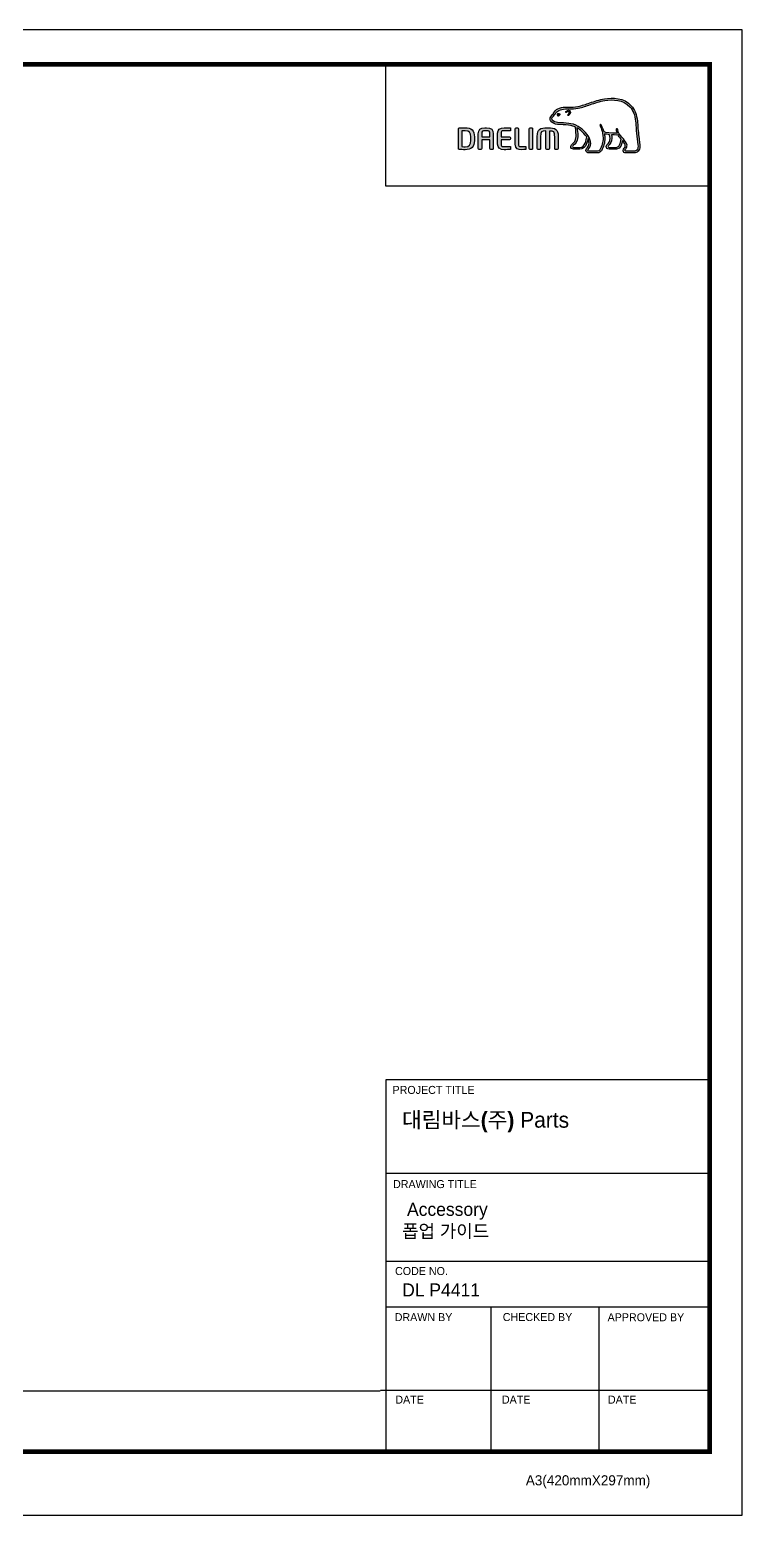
# Model space of a CAD drawing. Extents: x 0 to 684, y 0 to 501.
# Drawn here: x 443 to 684, y 0 to 501 of the extents above; entities that cross this region are included whole.
import ezdxf

# ---------------------------------------------------------------- set-up
doc = ezdxf.new("R2010")
doc.units = 0
doc.header["$LTSCALE"] = 10
doc.header["$MEASUREMENT"] = 0
doc.layers.get('0').update_dxf_attribs({"linetype": 'CONTINUOUS'})
doc.layers.add('레이어 1', color=7, linetype='CONTINUOUS')
doc.styles.add('Daelim Dimension', font='')
doc.styles.get('Daelim Dimension').set_extended_font_data('나눔고딕')

msp = doc.modelspace()

# ---------------------------------------------------------------- hatches: boundary and pattern name
at = {"layer": '레이어 1'}
h = msp.add_hatch(color=5, dxfattribs=at)
h.dxf.hatch_style = 1
edge = h.paths.add_edge_path(flags=16)
edge.add_spline(control_points=[(647.99, 460.29), (647.69, 459.96), (647.32, 459.95), (647.3, 459.95), (647.3, 459.95), (644.31, 459.95), (644.31, 459.95), (644.2, 459.95), (644.11, 459.98), (644.06, 460.03), (644.01, 460.08), (643.99, 460.15), (643.99, 460.23), (643.99, 460.4), (644.11, 460.55), (644.25, 460.72), (644.37, 460.88), (644.48, 461.02), (644.55, 461.21), (644.71, 461.65), (644.69, 462.12), (644.5, 462.53), (644.14, 463.28), (643.62, 463.87), (643.11, 464.44), (643.11, 464.44), (642.94, 464.63), (642.94, 464.63), (642.28, 465.37), (641.59, 466.13), (641.54, 467.17), (641.53, 467.37), (641.43, 467.5), (641.3, 467.49), (641.3, 467.49), (641.11, 467.4), (641.1, 467.4), (641.05, 467.34), (641.02, 467.25), (641.02, 467.16), (641.02, 467.16), (641.02, 467.12), (641.02, 467.12), (641.05, 466.75), (641.14, 466.38), (641.3, 466), (641.3, 466), (641.31, 465.96), (641.31, 465.96), (641.31, 465.96), (641.27, 465.96), (641.27, 465.96), (639.35, 465.88), (637.46, 466.25), (636.91, 466.38), (636.56, 467.76), (636.01, 468.67), (635.98, 468.71), (635.94, 468.78), (635.87, 468.83), (635.81, 468.85), (635.81, 468.85), (635.64, 468.83), (635.62, 468.83), (635.61, 468.81), (635.58, 468.77), (635.52, 468.68), (635.52, 468.68), (635.51, 468.62), (635.51, 468.62), (635.51, 468.62), (635.56, 468.43), (635.56, 468.43), (635.6, 468.36), (636.59, 466.63), (636.59, 464.34), (636.59, 462.93), (636.22, 461.59), (635.49, 460.37), (635.31, 460.08), (635.08, 459.95), (634.74, 459.95), (634.74, 459.95), (631.79, 459.95), (631.79, 459.95), (631.69, 459.95), (631.48, 460.02), (631.48, 460.23), (631.48, 460.35), (631.59, 460.55), (631.77, 460.75), (633.01, 462.12), (632.3, 464.26), (631.11, 465.67), (629.97, 467.03), (628.11, 468.75), (625.72, 469.17), (624.88, 469.32), (623.48, 469.4), (622.36, 469.47), (622.36, 469.47), (621.22, 469.53), (621.22, 469.53), (620.64, 469.58), (619.68, 469.94), (619.38, 470.49), (619.26, 470.72), (619.27, 470.96), (619.43, 471.23), (619.53, 471.39), (619.66, 471.53), (619.83, 471.7), (620.02, 471.88), (620.21, 472.08), (620.36, 472.34), (620.36, 472.34), (620.4, 472.42), (620.4, 472.42), (620.97, 473.51), (622.15, 474.09), (623.9, 474.13), (623.9, 474.13), (624.88, 474.14), (624.88, 474.14), (625.97, 474.15), (627.19, 474.16), (628.2, 474.37), (629.62, 474.68), (631.04, 475.16), (632.3, 475.59), (632.3, 475.59), (632.34, 475.61), (632.34, 475.61), (633.89, 476.14), (635.5, 476.69), (637.14, 476.95), (639.77, 477.39), (643.38, 477.37), (645.64, 474.82), (646.69, 473.65), (647.34, 472.02), (647.56, 470), (647.56, 470), (647.55, 470.01), (647.55, 470.02), (647.56, 469.98), (647.58, 469.75), (647.67, 468.46), (647.7, 467.84), (647.73, 467.2), (647.89, 466.02), (647.89, 466.02), (648.35, 462.05), (648.35, 462.05), (648.35, 462.05), (648.38, 461.57), (648.38, 461.57), (648.38, 461), (648.25, 460.57), (647.99, 460.29)], knot_values=[0, 0, 0, 0, 1, 1, 1, 2, 2, 2, 3, 3, 3, 4, 4, 4, 5, 5, 5, 6, 6, 6, 7, 7, 7, 8, 8, 8, 9, 9, 9, 10, 10, 10, 11, 11, 11, 12, 12, 12, 13, 13, 13, 14, 14, 14, 15, 15, 15, 16, 16, 16, 17, 17, 17, 18, 18, 18, 19, 19, 19, 20, 20, 20, 21, 21, 21, 22, 22, 22, 23, 23, 23, 24, 24, 24, 25, 25, 25, 26, 26, 26, 27, 27, 27, 28, 28, 28, 29, 29, 29, 30, 30, 30, 31, 31, 31, 32, 32, 32, 33, 33, 33, 34, 34, 34, 35, 35, 35, 36, 36, 36, 37, 37, 37, 38, 38, 38, 39, 39, 39, 40, 40, 40, 41, 41, 41, 42, 42, 42, 43, 43, 43, 44, 44, 44, 45, 45, 45, 46, 46, 46, 47, 47, 47, 48, 48, 48, 49, 49, 49, 50, 50, 50, 51, 51, 51, 52, 52, 52, 53, 53, 53, 53], degree=3, periodic=0)
edge = h.paths.add_edge_path(flags=16)
edge.add_spline(control_points=[(641.06, 461.14), (641.06, 461.14), (638.62, 461.14), (638.62, 461.14), (638.44, 461.14), (638.3, 461.29), (638.3, 461.47), (638.3, 461.6), (638.41, 461.76), (638.51, 461.87), (639.01, 462.35), (639.52, 463.01), (639.52, 464.25), (639.52, 464.25), (639.49, 464.82), (639.49, 464.82), (639.49, 464.82), (639.4, 465.37), (639.4, 465.37), (639.4, 465.37), (639.39, 465.4), (639.39, 465.4), (639.39, 465.4), (639.43, 465.4), (639.43, 465.4), (639.88, 465.37), (640.77, 465.32), (641.62, 465.36), (641.83, 465.02), (642.18, 464.58), (642.69, 463.99), (642.66, 463.7), (642.42, 461.14), (641.06, 461.14)], knot_values=[0, 0, 0, 0, 1, 1, 1, 2, 2, 2, 3, 3, 3, 4, 4, 4, 5, 5, 5, 6, 6, 6, 7, 7, 7, 8, 8, 8, 9, 9, 9, 10, 10, 10, 11, 11, 11, 11], degree=3, periodic=0)
edge = h.paths.add_edge_path(flags=16)
edge.add_spline(control_points=[(628.8, 461.14), (628.8, 461.14), (626.65, 461.14), (626.65, 461.14), (626.49, 461.14), (626.32, 461.27), (626.32, 461.47), (626.32, 461.59), (626.42, 461.74), (626.6, 461.88), (627.14, 462.32), (627.97, 462.97), (628.05, 464.78), (628.05, 464.78), (628.07, 465.27), (628.07, 465.27), (628.07, 466.04), (627.89, 466.97), (627.72, 467.8), (627.72, 467.8), (627.7, 467.88), (627.7, 467.88), (627.7, 467.88), (627.77, 467.83), (627.77, 467.83), (628.09, 467.63), (629.84, 466.44), (631.08, 464.69), (630.98, 463.86), (630.51, 461.14), (628.8, 461.14)], knot_values=[0, 0, 0, 0, 1, 1, 1, 2, 2, 2, 3, 3, 3, 4, 4, 4, 5, 5, 5, 6, 6, 6, 7, 7, 7, 8, 8, 8, 9, 9, 9, 10, 10, 10, 10], degree=3, periodic=0)
edge = h.paths.add_edge_path()
edge.add_spline(control_points=[(648.96, 462.11), (648.95, 462.12), (648.5, 466.1), (648.5, 466.1), (648.33, 467.29), (648.31, 467.93), (648.28, 468.49), (648.28, 468.49), (648.17, 470.06), (648.17, 470.06), (647.93, 472.22), (647.24, 473.95), (646.1, 475.23), (643.65, 477.98), (639.82, 478.01), (637.04, 477.55), (635.33, 477.27), (633.7, 476.71), (632.13, 476.17), (632.13, 476.17), (632.08, 476.16), (632.08, 476.16), (630.85, 475.74), (629.45, 475.26), (628.07, 474.97), (627.13, 474.76), (625.95, 474.75), (624.91, 474.75), (624.91, 474.75), (623.88, 474.74), (623.88, 474.74), (621.89, 474.69), (620.54, 474), (619.86, 472.7), (619.86, 472.7), (619.83, 472.64), (619.83, 472.64), (619.72, 472.44), (619.55, 472.27), (619.4, 472.12), (619.23, 471.96), (619.05, 471.77), (618.91, 471.53), (618.76, 471.29), (618.69, 471.04), (618.69, 470.8), (618.69, 470.6), (618.74, 470.4), (618.84, 470.21), (619.27, 469.41), (620.47, 468.98), (621.19, 468.93), (621.19, 468.93), (622.24, 468.87), (622.27, 468.86), (623.32, 468.81), (624.77, 468.72), (625.62, 468.57), (626.11, 468.49), (626.67, 468.31), (627.19, 468.06), (627.22, 467.93), (627.49, 466.74), (627.49, 465.27), (627.49, 465.27), (627.48, 464.8), (627.48, 464.8), (627.4, 463.26), (626.73, 462.72), (626.23, 462.32), (626.18, 462.28), (625.74, 461.92), (625.71, 461.48), (625.69, 461.23), (625.76, 461), (625.91, 460.84), (626.08, 460.66), (626.33, 460.57), (626.65, 460.57), (626.65, 460.57), (628.8, 460.57), (628.8, 460.57), (630.4, 460.57), (631.2, 462.3), (631.44, 463.92), (631.44, 463.92), (631.44, 464.15), (631.44, 464.15), (631.44, 464.15), (631.51, 464.04), (631.51, 464.04), (631.72, 463.58), (631.84, 463.03), (631.84, 462.62), (631.84, 462.04), (631.66, 461.53), (631.32, 461.15), (631.24, 461.07), (630.81, 460.62), (630.81, 460.18), (630.81, 460.18), (630.81, 460.11), (630.81, 460.11), (630.87, 459.58), (631.3, 459.35), (631.69, 459.35), (631.69, 459.35), (634.74, 459.35), (634.74, 459.35), (635.29, 459.35), (635.73, 459.59), (636.01, 460.06), (636.79, 461.35), (637.18, 462.75), (637.18, 464.22), (637.18, 464.68), (637.14, 465.17), (637.05, 465.68), (637.05, 465.68), (637.04, 465.72), (637.04, 465.72), (637.04, 465.72), (637.09, 465.71), (637.09, 465.71), (637.45, 465.64), (638.04, 465.53), (638.77, 465.46), (638.77, 465.46), (638.79, 465.45), (638.79, 465.45), (638.79, 465.45), (638.89, 464.89), (638.89, 464.89), (638.89, 464.89), (638.91, 464.76), (638.91, 464.76), (638.91, 464.76), (638.94, 464.27), (638.94, 464.27), (638.94, 463.08), (638.4, 462.56), (638.11, 462.29), (638.11, 462.28), (637.7, 461.87), (637.66, 461.51), (637.66, 461.51), (637.65, 461.39), (637.65, 461.39), (637.65, 461.28), (637.68, 461.05), (637.88, 460.85), (638.05, 460.66), (638.33, 460.57), (638.69, 460.57), (638.69, 460.57), (641.06, 460.57), (641.06, 460.57), (642.51, 460.57), (642.94, 462.41), (643.12, 463.43), (643.12, 463.43), (643.13, 463.54), (643.13, 463.54), (643.13, 463.54), (643.18, 463.46), (643.18, 463.46), (643.51, 463.04), (643.81, 462.57), (643.95, 462.27), (644.02, 462.12), (644.06, 461.95), (644.06, 461.78), (644.06, 461.78), (644.01, 461.43), (644.01, 461.43), (643.95, 461.25), (643.82, 461.08), (643.7, 460.91), (643.52, 460.67), (643.33, 460.43), (643.33, 460.13), (643.33, 460.13), (643.35, 459.96), (643.35, 459.96), (643.43, 459.57), (643.75, 459.35), (644.25, 459.35), (644.25, 459.35), (647.3, 459.35), (647.3, 459.35), (647.37, 459.35), (647.97, 459.36), (648.43, 459.87), (648.81, 460.27), (648.99, 460.83), (648.99, 461.56), (648.99, 461.56), (648.96, 462.11), (648.96, 462.11)], knot_values=[0, 0, 0, 0, 1, 1, 1, 2, 2, 2, 3, 3, 3, 4, 4, 4, 5, 5, 5, 6, 6, 6, 7, 7, 7, 8, 8, 8, 9, 9, 9, 10, 10, 10, 11, 11, 11, 12, 12, 12, 13, 13, 13, 14, 14, 14, 15, 15, 15, 16, 16, 16, 17, 17, 17, 18, 18, 18, 19, 19, 19, 20, 20, 20, 21, 21, 21, 22, 22, 22, 23, 23, 23, 24, 24, 24, 25, 25, 25, 26, 26, 26, 27, 27, 27, 28, 28, 28, 29, 29, 29, 30, 30, 30, 31, 31, 31, 32, 32, 32, 33, 33, 33, 34, 34, 34, 35, 35, 35, 36, 36, 36, 37, 37, 37, 38, 38, 38, 39, 39, 39, 40, 40, 40, 41, 41, 41, 42, 42, 42, 43, 43, 43, 44, 44, 44, 45, 45, 45, 46, 46, 46, 47, 47, 47, 48, 48, 48, 49, 49, 49, 50, 50, 50, 51, 51, 51, 52, 52, 52, 53, 53, 53, 54, 54, 54, 55, 55, 55, 56, 56, 56, 57, 57, 57, 58, 58, 58, 59, 59, 59, 60, 60, 60, 61, 61, 61, 62, 62, 62, 63, 63, 63, 64, 64, 64, 65, 65, 65, 66, 66, 66, 66], degree=3, periodic=0)
edge = h.paths.add_edge_path(flags=0)
edge.add_spline(control_points=[(621.13, 472.41), (621.13, 472.41), (621.58, 472.61), (622.13, 472.4), (622.13, 472.4), (622.2, 472.37), (622.11, 472.25), (621.84, 471.89), (621.58, 471.81), (621.58, 471.81), (621.58, 471.81), (621.38, 471.74), (621.28, 471.87), (621.06, 472.13), (621.05, 472.28), (621.05, 472.28), (621.05, 472.28), (621.03, 472.39), (621.13, 472.41)], knot_values=[0, 0, 0, 0, 1, 1, 1, 2, 2, 2, 3, 3, 3, 4, 4, 4, 5, 5, 5, 6, 6, 6, 6], degree=3, periodic=0)
edge = h.paths.add_edge_path(flags=0)
edge.add_spline(control_points=[(624.06, 473.23), (624, 473.16), (623.99, 473.04), (624.06, 472.97), (624.13, 472.91), (624.25, 472.93), (624.32, 473), (624.35, 473.04), (624.72, 473.47), (625.03, 473.25), (625.15, 473.17), (625.2, 473.05), (625.18, 472.9), (625.15, 472.66), (624.94, 472.38), (624.79, 472.29), (624.71, 472.24), (624.66, 472.13), (624.7, 472.04), (624.73, 471.95), (624.84, 471.93), (624.93, 471.97), (625.2, 472.1), (625.53, 472.52), (625.57, 472.91), (625.6, 473.18), (625.48, 473.4), (625.26, 473.56), (624.79, 473.89), (624.26, 473.44), (624.06, 473.23)], knot_values=[0, 0, 0, 0, 1, 1, 1, 2, 2, 2, 3, 3, 3, 4, 4, 4, 5, 5, 5, 6, 6, 6, 7, 7, 7, 8, 8, 8, 9, 9, 9, 10, 10, 10, 10], degree=3, periodic=0)
edge = h.paths.add_edge_path(flags=0)
edge.add_spline(control_points=[(624, 472.91), (624, 472.91), (624, 472.91), (624, 472.91), (624, 472.91), (624, 472.91), (624, 472.91)], knot_values=[0, 0, 0, 0, 1, 1, 1, 2, 2, 2, 2], degree=3, periodic=0)
h = msp.add_hatch(color=5, dxfattribs=at)
h.dxf.hatch_style = 2
edge = h.paths.add_edge_path()
edge.add_spline(control_points=[(621.13, 472.41), (621.13, 472.41), (621.58, 472.61), (622.13, 472.4), (622.13, 472.4), (622.2, 472.37), (622.11, 472.25), (621.84, 471.89), (621.58, 471.81), (621.58, 471.81), (621.58, 471.81), (621.38, 471.74), (621.28, 471.87), (621.06, 472.13), (621.05, 472.28), (621.05, 472.28), (621.05, 472.28), (621.03, 472.39), (621.13, 472.41)], knot_values=[0, 0, 0, 0, 1, 1, 1, 2, 2, 2, 3, 3, 3, 4, 4, 4, 5, 5, 5, 6, 6, 6, 6], degree=3, periodic=0)
h = msp.add_hatch(color=5, dxfattribs=at)
h.dxf.hatch_style = 2
edge = h.paths.add_edge_path()
edge.add_spline(control_points=[(624.06, 473.23), (624, 473.16), (623.99, 473.04), (624.06, 472.97), (624.13, 472.91), (624.25, 472.93), (624.32, 473), (624.35, 473.04), (624.72, 473.47), (625.03, 473.25), (625.15, 473.17), (625.2, 473.05), (625.18, 472.9), (625.15, 472.66), (624.94, 472.38), (624.79, 472.29), (624.71, 472.24), (624.66, 472.13), (624.7, 472.04), (624.73, 471.95), (624.84, 471.93), (624.93, 471.97), (625.2, 472.1), (625.53, 472.52), (625.57, 472.91), (625.6, 473.18), (625.48, 473.4), (625.26, 473.56), (624.79, 473.89), (624.26, 473.44), (624.06, 473.23)], knot_values=[0, 0, 0, 0, 1, 1, 1, 2, 2, 2, 3, 3, 3, 4, 4, 4, 5, 5, 5, 6, 6, 6, 7, 7, 7, 8, 8, 8, 9, 9, 9, 10, 10, 10, 10], degree=3, periodic=0)
h = msp.add_hatch(color=5, dxfattribs=at)
h.dxf.hatch_style = 2
edge = h.paths.add_edge_path()
edge.add_spline(control_points=[(592.01, 463.47), (592.01, 462.08), (591.37, 461.4), (590.07, 461.4), (590.07, 461.4), (589.17, 461.42), (588.94, 461.42), (588.94, 461.42), (588.94, 466.76), (588.94, 466.76), (589.4, 466.81), (590.06, 466.81), (590.07, 466.81), (591.41, 466.81), (592.01, 466.18), (592.01, 464.75), (592.01, 464.75), (592.01, 463.47), (592.01, 463.47)], knot_values=[0, 0, 0, 0, 1, 1, 1, 2, 2, 2, 3, 3, 3, 4, 4, 4, 5, 5, 5, 6, 6, 6, 6], degree=3, periodic=0)
edge = h.paths.add_edge_path()
edge.add_spline(control_points=[(590.07, 467.82), (589.34, 467.82), (588.4, 467.77), (588.09, 467.72), (587.9, 467.69), (587.77, 467.55), (587.77, 467.36), (587.77, 467.36), (587.77, 460.86), (587.77, 460.86), (587.77, 460.66), (587.9, 460.52), (588.1, 460.49), (588.39, 460.44), (589.33, 460.4), (590.07, 460.4), (592.09, 460.4), (593.16, 461.46), (593.16, 463.47), (593.16, 463.47), (593.16, 464.75), (593.16, 464.75), (593.16, 466.76), (592.09, 467.82), (590.07, 467.82)], knot_values=[0, 0, 0, 0, 1, 1, 1, 2, 2, 2, 3, 3, 3, 4, 4, 4, 5, 5, 5, 6, 6, 6, 7, 7, 7, 8, 8, 8, 8], degree=3, periodic=0)
h = msp.add_hatch(color=5, dxfattribs=at)
h.dxf.hatch_style = 2
edge = h.paths.add_edge_path()
edge.add_spline(control_points=[(598.39, 464.75), (598.39, 464.75), (595.66, 464.75), (595.66, 464.75), (595.66, 464.86), (595.66, 465.73), (595.66, 465.73), (595.66, 466.64), (595.93, 466.8), (596.74, 466.8), (596.74, 466.8), (597.31, 466.8), (597.31, 466.8), (598.12, 466.8), (598.39, 466.64), (598.39, 465.73), (598.39, 465.73), (598.39, 464.86), (598.39, 464.75)], knot_values=[0, 0, 0, 0, 1, 1, 1, 2, 2, 2, 3, 3, 3, 4, 4, 4, 5, 5, 5, 6, 6, 6, 6], degree=3, periodic=0)
edge = h.paths.add_edge_path()
edge.add_spline(control_points=[(597.31, 467.82), (597.31, 467.82), (596.74, 467.82), (596.74, 467.82), (595.19, 467.82), (594.5, 467.17), (594.5, 465.73), (594.5, 465.73), (594.5, 460.79), (594.5, 460.79), (594.5, 460.61), (594.64, 460.47), (594.81, 460.47), (594.81, 460.47), (595.35, 460.47), (595.35, 460.47), (595.54, 460.47), (595.66, 460.63), (595.66, 460.79), (595.66, 460.79), (595.66, 463.63), (595.66, 463.74), (595.66, 463.74), (598.39, 463.74), (598.39, 463.74), (598.39, 463.63), (598.39, 460.79), (598.39, 460.79), (598.39, 460.61), (598.53, 460.47), (598.7, 460.47), (598.7, 460.47), (599.24, 460.47), (599.24, 460.47), (599.42, 460.47), (599.55, 460.63), (599.55, 460.79), (599.55, 460.79), (599.55, 465.73), (599.55, 465.73), (599.55, 467.17), (598.86, 467.82), (597.31, 467.82)], knot_values=[0, 0, 0, 0, 1, 1, 1, 2, 2, 2, 3, 3, 3, 4, 4, 4, 5, 5, 5, 6, 6, 6, 7, 7, 7, 8, 8, 8, 9, 9, 9, 10, 10, 10, 11, 11, 11, 12, 12, 12, 13, 13, 13, 14, 14, 14, 14], degree=3, periodic=0)
h = msp.add_hatch(color=5, dxfattribs=at)
h.dxf.hatch_style = 2
edge = h.paths.add_edge_path()
edge.add_spline(control_points=[(601.02, 465.93), (601.02, 465.93), (601.02, 462.29), (601.02, 462.29), (601.02, 461.02), (601.75, 460.4), (603.24, 460.4), (603.9, 460.4), (604.8, 460.41), (605.16, 460.44), (605.16, 460.44), (605.34, 460.46), (605.34, 460.46), (605.34, 460.46), (605.39, 460.47), (605.39, 460.47), (605.39, 460.47), (605.39, 461.44), (605.39, 461.44), (605.39, 461.44), (603.25, 461.44), (603.25, 461.44), (602.18, 461.44), (602.18, 461.74), (602.18, 462.29), (602.18, 462.29), (602.18, 463.64), (602.18, 463.74), (602.29, 463.74), (605.05, 463.74), (605.05, 463.74), (605.23, 463.74), (605.38, 463.89), (605.38, 464.06), (605.38, 464.06), (605.38, 464.43), (605.38, 464.43), (605.38, 464.6), (605.23, 464.75), (605.05, 464.75), (605.05, 464.75), (602.29, 464.75), (602.18, 464.75), (602.18, 464.85), (602.18, 465.93), (602.18, 465.93), (602.18, 466.48), (602.18, 466.78), (603.25, 466.78), (603.25, 466.78), (605.39, 466.77), (605.39, 466.77), (605.39, 466.77), (605.39, 467.74), (605.39, 467.74), (605.39, 467.74), (605.16, 467.76), (605.16, 467.76), (604.74, 467.8), (603.78, 467.82), (603.24, 467.82), (601.75, 467.82), (601.02, 467.2), (601.02, 465.93)], knot_values=[0, 0, 0, 0, 1, 1, 1, 2, 2, 2, 3, 3, 3, 4, 4, 4, 5, 5, 5, 6, 6, 6, 7, 7, 7, 8, 8, 8, 9, 9, 9, 10, 10, 10, 11, 11, 11, 12, 12, 12, 13, 13, 13, 14, 14, 14, 15, 15, 15, 16, 16, 16, 17, 17, 17, 18, 18, 18, 19, 19, 19, 20, 20, 20, 21, 21, 21, 21], degree=3, periodic=0)
h = msp.add_hatch(color=5, dxfattribs=at)
h.dxf.hatch_style = 2
edge = h.paths.add_edge_path()
edge.add_spline(control_points=[(607.24, 467.75), (607.06, 467.75), (606.91, 467.6), (606.91, 467.43), (606.91, 467.43), (606.91, 462.29), (606.91, 462.29), (606.91, 460.61), (608.06, 460.4), (609.05, 460.4), (609.78, 460.4), (609.97, 460.43), (610.19, 460.47), (610.19, 460.47), (610.31, 460.49), (610.31, 460.49), (610.31, 460.49), (610.48, 460.51), (610.48, 460.51), (610.48, 460.51), (610.53, 460.51), (610.53, 460.51), (610.53, 460.51), (610.53, 461.44), (610.53, 461.44), (610.53, 461.44), (609.06, 461.44), (609.06, 461.44), (608.07, 461.44), (608.07, 461.82), (608.07, 462.18), (608.07, 462.18), (608.07, 467.43), (608.07, 467.43), (608.07, 467.6), (607.92, 467.75), (607.74, 467.75), (607.74, 467.75), (607.24, 467.75), (607.24, 467.75)], knot_values=[0, 0, 0, 0, 1, 1, 1, 2, 2, 2, 3, 3, 3, 4, 4, 4, 5, 5, 5, 6, 6, 6, 7, 7, 7, 8, 8, 8, 9, 9, 9, 10, 10, 10, 11, 11, 11, 12, 12, 12, 13, 13, 13, 13], degree=3, periodic=0)
h = msp.add_hatch(color=5, dxfattribs=at)
h.dxf.hatch_style = 2
edge = h.paths.add_edge_path()
edge.add_spline(control_points=[(611.96, 467.75), (611.77, 467.75), (611.65, 467.59), (611.65, 467.44), (611.65, 467.44), (611.65, 460.79), (611.65, 460.79), (611.65, 460.61), (611.79, 460.47), (611.96, 460.47), (611.96, 460.47), (612.5, 460.47), (612.5, 460.47), (612.7, 460.47), (612.81, 460.63), (612.81, 460.79), (612.81, 460.79), (612.81, 467.44), (612.81, 467.44), (612.81, 467.61), (612.68, 467.75), (612.5, 467.75), (612.5, 467.75), (611.96, 467.75), (611.96, 467.75)], knot_values=[0, 0, 0, 0, 1, 1, 1, 2, 2, 2, 3, 3, 3, 4, 4, 4, 5, 5, 5, 6, 6, 6, 7, 7, 7, 8, 8, 8, 8], degree=3, periodic=0)
h = msp.add_hatch(color=5, dxfattribs=at)
h.dxf.hatch_style = 2
edge = h.paths.add_edge_path()
edge.add_spline(control_points=[(614.37, 464.88), (614.37, 464.88), (614.37, 460.79), (614.37, 460.79), (614.37, 460.61), (614.51, 460.47), (614.68, 460.47), (614.68, 460.47), (615.22, 460.47), (615.22, 460.47), (615.42, 460.47), (615.53, 460.63), (615.53, 460.79), (615.53, 460.79), (615.53, 464.78), (615.53, 464.78), (615.53, 466.54), (615.83, 466.71), (617.32, 466.72), (617.32, 466.61), (617.32, 460.79), (617.32, 460.79), (617.32, 460.6), (617.45, 460.47), (617.63, 460.47), (617.63, 460.47), (618.17, 460.47), (618.17, 460.47), (618.36, 460.47), (618.48, 460.63), (618.48, 460.79), (618.48, 460.79), (618.48, 466.59), (618.48, 466.7), (619.17, 466.7), (619.66, 466.64), (619.93, 466.38), (620.21, 466.1), (620.26, 465.58), (620.26, 464.78), (620.26, 464.78), (620.26, 460.79), (620.26, 460.79), (620.26, 460.61), (620.4, 460.47), (620.57, 460.47), (620.57, 460.47), (621.12, 460.47), (621.12, 460.47), (621.31, 460.47), (621.43, 460.63), (621.43, 460.79), (621.43, 460.79), (621.43, 464.88), (621.43, 464.88), (621.43, 467.36), (620.55, 467.78), (617.9, 467.78), (615.25, 467.78), (614.37, 467.36), (614.37, 464.88)], knot_values=[0, 0, 0, 0, 1, 1, 1, 2, 2, 2, 3, 3, 3, 4, 4, 4, 5, 5, 5, 6, 6, 6, 7, 7, 7, 8, 8, 8, 9, 9, 9, 10, 10, 10, 11, 11, 11, 12, 12, 12, 13, 13, 13, 14, 14, 14, 15, 15, 15, 16, 16, 16, 17, 17, 17, 18, 18, 18, 19, 19, 19, 20, 20, 20, 20], degree=3, periodic=0)

# ---------------------------------------------------------------- linework, layer by layer
at = {"color": 5, "ltscale": 0.5}
for p, q in [((563.25, 448.07), (563.25, 489.22)), ((563.25, 146.82), (563.25, 20.79))]:
    msp.add_line(p, q, dxfattribs=at)
at = {"color": 5}
for p, q in [((628.7, 460.57), (628.7, 460.57)), ((10.99, 41.97), (561.39, 41.97))]:
    msp.add_line(p, q, dxfattribs=at)
at = {"color": 5, "ltscale": 40}
for p, q in [((672.49, 448.07), (563.25, 448.07)), ((672.49, 146.82), (563.25, 146.82)), ((672.49, 115.24), (563.25, 115.24)), ((672.49, 115.24), (563.25, 115.24)), ((672.49, 85.54), (563.25, 85.54)), ((672.49, 85.54), (563.25, 85.54)), ((672.49, 70.22), (563.25, 70.22)), ((672.49, 70.22), (563.25, 70.22)), ((598.73, 70.22), (598.73, 21.45)), ((635.15, 70.22), (635.15, 21.45)), ((672.49, 42.04), (561.52, 42.04)), ((672.49, 42.04), (564.1, 42.04)), ((672.49, 21.45), (578.87, 21.45))]:
    msp.add_line(p, q, dxfattribs=at)
at = {"ltscale": 0.5}
msp.add_lwpolyline([(0, 0), (683.55, 0), (683.55, 500.85), (0, 500.85)], close=True, dxfattribs=at)
at = {"color": 5, "linetype": 'ByBlock', "lineweight": 200, "const_width": 1.57}
msp.add_lwpolyline([(10.99, 21.45), (672.49, 21.45), (672.49, 489.22), (10.99, 489.22)], close=True, dxfattribs=at)
at = {"layer": '레이어 1', "color": 5}
for points, knots in [([(648.96, 462.11), (648.95, 462.12), (648.5, 466.1), (648.5, 466.1), (648.33, 467.29), (648.31, 467.93), (648.28, 468.49), (648.28, 468.49), (648.17, 470.06), (648.17, 470.06), (647.93, 472.22), (647.24, 473.95), (646.1, 475.23), (643.65, 477.98), (639.82, 478.01), (637.04, 477.55), (635.33, 477.27), (633.7, 476.71), (632.13, 476.17), (632.13, 476.17), (632.08, 476.16), (632.08, 476.16), (630.85, 475.74), (629.45, 475.26), (628.07, 474.97), (627.13, 474.76), (625.95, 474.75), (624.91, 474.75), (624.91, 474.75), (623.88, 474.74), (623.88, 474.74), (621.89, 474.69), (620.54, 474), (619.86, 472.7), (619.86, 472.7), (619.83, 472.64), (619.83, 472.64), (619.72, 472.44), (619.55, 472.27), (619.4, 472.12), (619.23, 471.96), (619.05, 471.77), (618.91, 471.53), (618.76, 471.29), (618.69, 471.04), (618.69, 470.8), (618.69, 470.6), (618.74, 470.4), (618.84, 470.21), (619.27, 469.41), (620.47, 468.98), (621.19, 468.93), (621.19, 468.93), (622.24, 468.87), (622.27, 468.86), (623.32, 468.81), (624.77, 468.72), (625.62, 468.57), (626.11, 468.49), (626.67, 468.31), (627.19, 468.06), (627.22, 467.93), (627.49, 466.74), (627.49, 465.27), (627.49, 465.27), (627.48, 464.8), (627.48, 464.8), (627.4, 463.26), (626.73, 462.72), (626.23, 462.32), (626.18, 462.28), (625.74, 461.92), (625.71, 461.48), (625.69, 461.23), (625.76, 461), (625.91, 460.84), (626.08, 460.66), (626.33, 460.57), (626.65, 460.57), (626.65, 460.57), (628.8, 460.57), (628.8, 460.57), (630.4, 460.57), (631.2, 462.3), (631.44, 463.92), (631.44, 463.92), (631.44, 464.15), (631.44, 464.15), (631.44, 464.15), (631.51, 464.04), (631.51, 464.04), (631.72, 463.58), (631.84, 463.03), (631.84, 462.62), (631.84, 462.04), (631.66, 461.53), (631.32, 461.15), (631.24, 461.07), (630.81, 460.62), (630.81, 460.18), (630.81, 460.18), (630.81, 460.11), (630.81, 460.11), (630.87, 459.58), (631.3, 459.35), (631.69, 459.35), (631.69, 459.35), (634.74, 459.35), (634.74, 459.35), (635.29, 459.35), (635.73, 459.59), (636.01, 460.06), (636.79, 461.35), (637.18, 462.75), (637.18, 464.22), (637.18, 464.68), (637.14, 465.17), (637.05, 465.68), (637.05, 465.68), (637.04, 465.72), (637.04, 465.72), (637.04, 465.72), (637.09, 465.71), (637.09, 465.71), (637.45, 465.64), (638.04, 465.53), (638.77, 465.46), (638.77, 465.46), (638.79, 465.45), (638.79, 465.45), (638.79, 465.45), (638.89, 464.89), (638.89, 464.89), (638.89, 464.89), (638.91, 464.76), (638.91, 464.76), (638.91, 464.76), (638.94, 464.27), (638.94, 464.27), (638.94, 463.08), (638.4, 462.56), (638.11, 462.29), (638.11, 462.28), (637.7, 461.87), (637.66, 461.51), (637.66, 461.51), (637.65, 461.39), (637.65, 461.39), (637.65, 461.28), (637.68, 461.05), (637.88, 460.85), (638.05, 460.66), (638.33, 460.57), (638.69, 460.57), (638.69, 460.57), (641.06, 460.57), (641.06, 460.57), (642.51, 460.57), (642.94, 462.41), (643.12, 463.43), (643.12, 463.43), (643.13, 463.54), (643.13, 463.54), (643.13, 463.54), (643.18, 463.46), (643.18, 463.46), (643.51, 463.04), (643.81, 462.57), (643.95, 462.27), (644.02, 462.12), (644.06, 461.95), (644.06, 461.78), (644.06, 461.78), (644.01, 461.43), (644.01, 461.43), (643.95, 461.25), (643.82, 461.08), (643.7, 460.91), (643.52, 460.67), (643.33, 460.43), (643.33, 460.13), (643.33, 460.13), (643.35, 459.96), (643.35, 459.96), (643.43, 459.57), (643.75, 459.35), (644.25, 459.35), (644.25, 459.35), (647.3, 459.35), (647.3, 459.35), (647.37, 459.35), (647.97, 459.36), (648.43, 459.87), (648.81, 460.27), (648.99, 460.83), (648.99, 461.56), (648.99, 461.56), (648.96, 462.11), (648.96, 462.11)], [0, 0, 0, 0, 1, 1, 1, 2, 2, 2, 3, 3, 3, 4, 4, 4, 5, 5, 5, 6, 6, 6, 7, 7, 7, 8, 8, 8, 9, 9, 9, 10, 10, 10, 11, 11, 11, 12, 12, 12, 13, 13, 13, 14, 14, 14, 15, 15, 15, 16, 16, 16, 17, 17, 17, 18, 18, 18, 19, 19, 19, 20, 20, 20, 21, 21, 21, 22, 22, 22, 23, 23, 23, 24, 24, 24, 25, 25, 25, 26, 26, 26, 27, 27, 27, 28, 28, 28, 29, 29, 29, 30, 30, 30, 31, 31, 31, 32, 32, 32, 33, 33, 33, 34, 34, 34, 35, 35, 35, 36, 36, 36, 37, 37, 37, 38, 38, 38, 39, 39, 39, 40, 40, 40, 41, 41, 41, 42, 42, 42, 43, 43, 43, 44, 44, 44, 45, 45, 45, 46, 46, 46, 47, 47, 47, 48, 48, 48, 49, 49, 49, 50, 50, 50, 51, 51, 51, 52, 52, 52, 53, 53, 53, 54, 54, 54, 55, 55, 55, 56, 56, 56, 57, 57, 57, 58, 58, 58, 59, 59, 59, 60, 60, 60, 61, 61, 61, 62, 62, 62, 63, 63, 63, 64, 64, 64, 65, 65, 65, 66, 66, 66, 66]), ([(621.13, 472.41), (621.13, 472.41), (621.58, 472.61), (622.13, 472.4), (622.13, 472.4), (622.2, 472.37), (622.11, 472.25), (621.84, 471.89), (621.58, 471.81), (621.58, 471.81), (621.58, 471.81), (621.38, 471.74), (621.28, 471.87), (621.06, 472.13), (621.05, 472.28), (621.05, 472.28), (621.05, 472.28), (621.03, 472.39), (621.13, 472.41)], [0, 0, 0, 0, 1, 1, 1, 2, 2, 2, 3, 3, 3, 4, 4, 4, 5, 5, 5, 6, 6, 6, 6]), ([(624.06, 473.23), (624, 473.16), (623.99, 473.04), (624.06, 472.97), (624.13, 472.91), (624.25, 472.93), (624.32, 473), (624.35, 473.04), (624.72, 473.47), (625.03, 473.25), (625.15, 473.17), (625.2, 473.05), (625.18, 472.9), (625.15, 472.66), (624.94, 472.38), (624.79, 472.29), (624.71, 472.24), (624.66, 472.13), (624.7, 472.04), (624.73, 471.95), (624.84, 471.93), (624.93, 471.97), (625.2, 472.1), (625.53, 472.52), (625.57, 472.91), (625.6, 473.18), (625.48, 473.4), (625.26, 473.56), (624.79, 473.89), (624.26, 473.44), (624.06, 473.23)], [0, 0, 0, 0, 1, 1, 1, 2, 2, 2, 3, 3, 3, 4, 4, 4, 5, 5, 5, 6, 6, 6, 7, 7, 7, 8, 8, 8, 9, 9, 9, 10, 10, 10, 10]), ([(624, 472.91), (624, 472.91), (624, 472.91), (624, 472.91), (624, 472.91), (624, 472.91), (624, 472.91)], [0, 0, 0, 0, 1, 1, 1, 2, 2, 2, 2]), ([(590.07, 467.82), (589.34, 467.82), (588.4, 467.77), (588.09, 467.72), (587.9, 467.69), (587.77, 467.55), (587.77, 467.36), (587.77, 467.36), (587.77, 460.86), (587.77, 460.86), (587.77, 460.66), (587.9, 460.52), (588.1, 460.49), (588.39, 460.44), (589.33, 460.4), (590.07, 460.4), (592.09, 460.4), (593.16, 461.46), (593.16, 463.47), (593.16, 463.47), (593.16, 464.75), (593.16, 464.75), (593.16, 466.76), (592.09, 467.82), (590.07, 467.82)], [0, 0, 0, 0, 1, 1, 1, 2, 2, 2, 3, 3, 3, 4, 4, 4, 5, 5, 5, 6, 6, 6, 7, 7, 7, 8, 8, 8, 8]), ([(592.01, 463.47), (592.01, 462.08), (591.37, 461.4), (590.07, 461.4), (590.07, 461.4), (589.17, 461.42), (588.94, 461.42), (588.94, 461.42), (588.94, 466.76), (588.94, 466.76), (589.4, 466.81), (590.06, 466.81), (590.07, 466.81), (591.41, 466.81), (592.01, 466.18), (592.01, 464.75), (592.01, 464.75), (592.01, 463.47), (592.01, 463.47)], [0, 0, 0, 0, 1, 1, 1, 2, 2, 2, 3, 3, 3, 4, 4, 4, 5, 5, 5, 6, 6, 6, 6]), ([(597.31, 467.82), (597.31, 467.82), (596.74, 467.82), (596.74, 467.82), (595.19, 467.82), (594.5, 467.17), (594.5, 465.73), (594.5, 465.73), (594.5, 460.79), (594.5, 460.79), (594.5, 460.61), (594.64, 460.47), (594.81, 460.47), (594.81, 460.47), (595.35, 460.47), (595.35, 460.47), (595.54, 460.47), (595.66, 460.63), (595.66, 460.79), (595.66, 460.79), (595.66, 463.63), (595.66, 463.74), (595.66, 463.74), (598.39, 463.74), (598.39, 463.74), (598.39, 463.63), (598.39, 460.79), (598.39, 460.79), (598.39, 460.61), (598.53, 460.47), (598.7, 460.47), (598.7, 460.47), (599.24, 460.47), (599.24, 460.47), (599.42, 460.47), (599.55, 460.63), (599.55, 460.79), (599.55, 460.79), (599.55, 465.73), (599.55, 465.73), (599.55, 467.17), (598.86, 467.82), (597.31, 467.82)], [0, 0, 0, 0, 1, 1, 1, 2, 2, 2, 3, 3, 3, 4, 4, 4, 5, 5, 5, 6, 6, 6, 7, 7, 7, 8, 8, 8, 9, 9, 9, 10, 10, 10, 11, 11, 11, 12, 12, 12, 13, 13, 13, 14, 14, 14, 14]), ([(598.39, 464.75), (598.39, 464.75), (595.66, 464.75), (595.66, 464.75), (595.66, 464.86), (595.66, 465.73), (595.66, 465.73), (595.66, 466.64), (595.93, 466.8), (596.74, 466.8), (596.74, 466.8), (597.31, 466.8), (597.31, 466.8), (598.12, 466.8), (598.39, 466.64), (598.39, 465.73), (598.39, 465.73), (598.39, 464.86), (598.39, 464.75)], [0, 0, 0, 0, 1, 1, 1, 2, 2, 2, 3, 3, 3, 4, 4, 4, 5, 5, 5, 6, 6, 6, 6]), ([(601.02, 465.93), (601.02, 465.93), (601.02, 462.29), (601.02, 462.29), (601.02, 461.02), (601.75, 460.4), (603.24, 460.4), (603.9, 460.4), (604.8, 460.41), (605.16, 460.44), (605.16, 460.44), (605.34, 460.46), (605.34, 460.46), (605.34, 460.46), (605.39, 460.47), (605.39, 460.47), (605.39, 460.47), (605.39, 461.44), (605.39, 461.44), (605.39, 461.44), (603.25, 461.44), (603.25, 461.44), (602.18, 461.44), (602.18, 461.74), (602.18, 462.29), (602.18, 462.29), (602.18, 463.64), (602.18, 463.74), (602.29, 463.74), (605.05, 463.74), (605.05, 463.74), (605.23, 463.74), (605.38, 463.89), (605.38, 464.06), (605.38, 464.06), (605.38, 464.43), (605.38, 464.43), (605.38, 464.6), (605.23, 464.75), (605.05, 464.75), (605.05, 464.75), (602.29, 464.75), (602.18, 464.75), (602.18, 464.85), (602.18, 465.93), (602.18, 465.93), (602.18, 466.48), (602.18, 466.78), (603.25, 466.78), (603.25, 466.78), (605.39, 466.77), (605.39, 466.77), (605.39, 466.77), (605.39, 467.74), (605.39, 467.74), (605.39, 467.74), (605.16, 467.76), (605.16, 467.76), (604.74, 467.8), (603.78, 467.82), (603.24, 467.82), (601.75, 467.82), (601.02, 467.2), (601.02, 465.93)], [0, 0, 0, 0, 1, 1, 1, 2, 2, 2, 3, 3, 3, 4, 4, 4, 5, 5, 5, 6, 6, 6, 7, 7, 7, 8, 8, 8, 9, 9, 9, 10, 10, 10, 11, 11, 11, 12, 12, 12, 13, 13, 13, 14, 14, 14, 15, 15, 15, 16, 16, 16, 17, 17, 17, 18, 18, 18, 19, 19, 19, 20, 20, 20, 21, 21, 21, 21]), ([(607.24, 467.75), (607.06, 467.75), (606.91, 467.6), (606.91, 467.43), (606.91, 467.43), (606.91, 462.29), (606.91, 462.29), (606.91, 460.61), (608.06, 460.4), (609.05, 460.4), (609.78, 460.4), (609.97, 460.43), (610.19, 460.47), (610.19, 460.47), (610.31, 460.49), (610.31, 460.49), (610.31, 460.49), (610.48, 460.51), (610.48, 460.51), (610.48, 460.51), (610.53, 460.51), (610.53, 460.51), (610.53, 460.51), (610.53, 461.44), (610.53, 461.44), (610.53, 461.44), (609.06, 461.44), (609.06, 461.44), (608.07, 461.44), (608.07, 461.82), (608.07, 462.18), (608.07, 462.18), (608.07, 467.43), (608.07, 467.43), (608.07, 467.6), (607.92, 467.75), (607.74, 467.75), (607.74, 467.75), (607.24, 467.75), (607.24, 467.75)], [0, 0, 0, 0, 1, 1, 1, 2, 2, 2, 3, 3, 3, 4, 4, 4, 5, 5, 5, 6, 6, 6, 7, 7, 7, 8, 8, 8, 9, 9, 9, 10, 10, 10, 11, 11, 11, 12, 12, 12, 13, 13, 13, 13]), ([(611.96, 467.75), (611.77, 467.75), (611.65, 467.59), (611.65, 467.44), (611.65, 467.44), (611.65, 460.79), (611.65, 460.79), (611.65, 460.61), (611.79, 460.47), (611.96, 460.47), (611.96, 460.47), (612.5, 460.47), (612.5, 460.47), (612.7, 460.47), (612.81, 460.63), (612.81, 460.79), (612.81, 460.79), (612.81, 467.44), (612.81, 467.44), (612.81, 467.61), (612.68, 467.75), (612.5, 467.75), (612.5, 467.75), (611.96, 467.75), (611.96, 467.75)], [0, 0, 0, 0, 1, 1, 1, 2, 2, 2, 3, 3, 3, 4, 4, 4, 5, 5, 5, 6, 6, 6, 7, 7, 7, 8, 8, 8, 8]), ([(614.37, 464.88), (614.37, 464.88), (614.37, 460.79), (614.37, 460.79), (614.37, 460.61), (614.51, 460.47), (614.68, 460.47), (614.68, 460.47), (615.22, 460.47), (615.22, 460.47), (615.42, 460.47), (615.53, 460.63), (615.53, 460.79), (615.53, 460.79), (615.53, 464.78), (615.53, 464.78), (615.53, 466.54), (615.83, 466.71), (617.32, 466.72), (617.32, 466.61), (617.32, 460.79), (617.32, 460.79), (617.32, 460.6), (617.45, 460.47), (617.63, 460.47), (617.63, 460.47), (618.17, 460.47), (618.17, 460.47), (618.36, 460.47), (618.48, 460.63), (618.48, 460.79), (618.48, 460.79), (618.48, 466.59), (618.48, 466.7), (619.17, 466.7), (619.66, 466.64), (619.93, 466.38), (620.21, 466.1), (620.26, 465.58), (620.26, 464.78), (620.26, 464.78), (620.26, 460.79), (620.26, 460.79), (620.26, 460.61), (620.4, 460.47), (620.57, 460.47), (620.57, 460.47), (621.12, 460.47), (621.12, 460.47), (621.31, 460.47), (621.43, 460.63), (621.43, 460.79), (621.43, 460.79), (621.43, 464.88), (621.43, 464.88), (621.43, 467.36), (620.55, 467.78), (617.9, 467.78), (615.25, 467.78), (614.37, 467.36), (614.37, 464.88)], [0, 0, 0, 0, 1, 1, 1, 2, 2, 2, 3, 3, 3, 4, 4, 4, 5, 5, 5, 6, 6, 6, 7, 7, 7, 8, 8, 8, 9, 9, 9, 10, 10, 10, 11, 11, 11, 12, 12, 12, 13, 13, 13, 14, 14, 14, 15, 15, 15, 16, 16, 16, 17, 17, 17, 18, 18, 18, 19, 19, 19, 20, 20, 20, 20]), ([(628.8, 461.14), (628.8, 461.14), (626.65, 461.14), (626.65, 461.14), (626.49, 461.14), (626.32, 461.27), (626.32, 461.47), (626.32, 461.59), (626.42, 461.74), (626.6, 461.88), (627.14, 462.32), (627.97, 462.97), (628.05, 464.78), (628.05, 464.78), (628.07, 465.27), (628.07, 465.27), (628.07, 466.04), (627.89, 466.97), (627.72, 467.8), (627.72, 467.8), (627.7, 467.88), (627.7, 467.88), (627.7, 467.88), (627.77, 467.83), (627.77, 467.83), (628.09, 467.63), (629.84, 466.44), (631.08, 464.69), (630.98, 463.86), (630.51, 461.14), (628.8, 461.14)], [0, 0, 0, 0, 1, 1, 1, 2, 2, 2, 3, 3, 3, 4, 4, 4, 5, 5, 5, 6, 6, 6, 7, 7, 7, 8, 8, 8, 9, 9, 9, 10, 10, 10, 10]), ([(635.56, 468.43), (635.6, 468.36), (636.59, 466.63), (636.59, 464.34), (636.59, 462.93), (636.22, 461.59), (635.49, 460.37)], [24, 24, 24, 24, 25, 25, 25, 26, 26, 26, 26]), ([(641.06, 461.14), (641.06, 461.14), (638.62, 461.14), (638.62, 461.14), (638.44, 461.14), (638.3, 461.29), (638.3, 461.47), (638.3, 461.6), (638.41, 461.76), (638.51, 461.87), (639.01, 462.35), (639.52, 463.01), (639.52, 464.25), (639.52, 464.25), (639.49, 464.82), (639.49, 464.82), (639.49, 464.82), (639.4, 465.37), (639.4, 465.37), (639.4, 465.37), (639.39, 465.4), (639.39, 465.4), (639.39, 465.4), (639.43, 465.4), (639.43, 465.4), (639.88, 465.37), (640.77, 465.32), (641.62, 465.36), (641.83, 465.02), (642.18, 464.58), (642.69, 463.99), (642.66, 463.7), (642.42, 461.14), (641.06, 461.14)], [0, 0, 0, 0, 1, 1, 1, 2, 2, 2, 3, 3, 3, 4, 4, 4, 5, 5, 5, 6, 6, 6, 7, 7, 7, 8, 8, 8, 9, 9, 9, 10, 10, 10, 11, 11, 11, 11]), ([(631.79, 459.95), (631.69, 459.95), (631.48, 460.02), (631.48, 460.23), (631.48, 460.35), (631.59, 460.55), (631.77, 460.75)], [28, 28, 28, 28, 29, 29, 29, 30, 30, 30, 30]), ([(644.06, 460.03), (644.01, 460.08), (643.99, 460.15), (643.99, 460.23), (643.99, 460.4), (644.11, 460.55), (644.25, 460.72)], [3, 3, 3, 3, 4, 4, 4, 5, 5, 5, 5])]:
    msp.add_open_spline(points, degree=3, knots=knots, dxfattribs=at)
for points in [[(632.34, 475.61), (633.89, 476.14), (635.5, 476.69), (637.14, 476.95)], [(637.14, 476.95), (639.77, 477.39), (643.38, 477.37), (645.64, 474.82)], [(619.38, 470.49), (619.26, 470.72), (619.27, 470.96), (619.43, 471.23)], [(619.43, 471.23), (619.53, 471.39), (619.66, 471.53), (619.83, 471.7)], [(619.83, 471.7), (620.02, 471.88), (620.21, 472.08), (620.36, 472.34)], [(620.36, 472.34), (620.36, 472.34), (620.4, 472.42), (620.4, 472.42)], [(620.4, 472.42), (620.97, 473.51), (622.15, 474.09), (623.9, 474.13)], [(623.9, 474.13), (623.9, 474.13), (624.88, 474.14), (624.88, 474.14)], [(624.88, 474.14), (625.97, 474.15), (627.19, 474.16), (628.2, 474.37)], [(628.2, 474.37), (629.62, 474.68), (631.04, 475.16), (632.3, 475.59)], [(632.3, 475.59), (632.3, 475.59), (632.34, 475.61), (632.34, 475.61)], [(645.64, 474.82), (646.69, 473.65), (647.34, 472.02), (647.56, 470)], [(621.22, 469.53), (620.64, 469.58), (619.68, 469.94), (619.38, 470.49)], [(622.36, 469.47), (622.36, 469.47), (621.22, 469.53), (621.22, 469.53)], [(625.72, 469.17), (624.88, 469.32), (623.48, 469.4), (622.36, 469.47)], [(631.11, 465.67), (629.97, 467.03), (628.11, 468.75), (625.72, 469.17)], [(635.52, 468.68), (635.52, 468.68), (635.51, 468.62), (635.51, 468.62)], [(635.51, 468.62), (635.51, 468.62), (635.56, 468.43), (635.56, 468.43)], [(635.62, 468.83), (635.61, 468.81), (635.58, 468.77), (635.52, 468.68)], [(635.81, 468.85), (635.81, 468.85), (635.64, 468.83), (635.62, 468.83)], [(635.98, 468.71), (635.94, 468.78), (635.87, 468.83), (635.81, 468.85)], [(636.91, 466.38), (636.56, 467.76), (636.01, 468.67), (635.98, 468.71)], [(641.27, 465.96), (639.35, 465.88), (637.46, 466.25), (636.91, 466.38)], [(641.1, 467.4), (641.05, 467.34), (641.02, 467.25), (641.02, 467.16)], [(641.02, 467.16), (641.02, 467.16), (641.02, 467.12), (641.02, 467.12)], [(641.02, 467.12), (641.05, 466.75), (641.14, 466.38), (641.3, 466)], [(641.3, 467.49), (641.3, 467.49), (641.11, 467.4), (641.1, 467.4)], [(641.31, 465.96), (641.31, 465.96), (641.27, 465.96), (641.27, 465.96)], [(641.54, 467.17), (641.53, 467.37), (641.43, 467.5), (641.3, 467.49)], [(641.3, 466), (641.3, 466), (641.31, 465.96), (641.31, 465.96)], [(642.94, 464.63), (642.28, 465.37), (641.59, 466.13), (641.54, 467.17)], [(647.56, 470), (647.56, 470), (647.55, 470.01), (647.55, 470.02)], [(647.55, 470.02), (647.56, 469.98), (647.58, 469.75), (647.67, 468.46)], [(647.67, 468.46), (647.7, 467.84), (647.73, 467.2), (647.89, 466.02)], [(647.89, 466.02), (647.89, 466.02), (648.35, 462.05), (648.35, 462.05)], [(631.77, 460.75), (633.01, 462.12), (632.3, 464.26), (631.11, 465.67)], [(643.11, 464.44), (643.11, 464.44), (642.94, 464.63), (642.94, 464.63)], [(644.5, 462.53), (644.14, 463.28), (643.62, 463.87), (643.11, 464.44)], [(644.25, 460.72), (644.37, 460.88), (644.48, 461.02), (644.55, 461.21)], [(644.55, 461.21), (644.71, 461.65), (644.69, 462.12), (644.5, 462.53)], [(648.38, 461.57), (648.38, 461), (648.25, 460.57), (647.99, 460.29)], [(648.35, 462.05), (648.35, 462.05), (648.38, 461.57), (648.38, 461.57)], [(634.74, 459.95), (634.74, 459.95), (631.79, 459.95), (631.79, 459.95)], [(635.49, 460.37), (635.31, 460.08), (635.08, 459.95), (634.74, 459.95)], [(644.31, 459.95), (644.2, 459.95), (644.11, 459.98), (644.06, 460.03)], [(647.3, 459.95), (647.3, 459.95), (644.31, 459.95), (644.31, 459.95)], [(647.99, 460.29), (647.69, 459.96), (647.32, 459.95), (647.3, 459.95)]]:
    msp.add_open_spline(points, degree=3, dxfattribs=at)

# ---------------------------------------------------------------- texts
at = {"color": 5, "ltscale": 40, "style": 'Daelim Dimension'}
for s, height, p in [('PROJECT TITLE', 2.6975, (565.56, 142.06)), ('DRAWING TITLE', 2.6975, (565.73, 110.31)), ('CODE NO.', 2.697, (566.41, 81)), ('DRAWN BY', 2.697, (566.3, 65.45)), ('CHECKED BY', 2.697, (602.75, 65.49)), ('APPROVED BY', 2.6975, (638.1, 65.41)), ('DATE', 2.697, (566.51, 37.65)), ('DATE', 2.697, (602.46, 37.65)), ('DATE', 2.697, (638.22, 37.65)), ('A3(420mmX297mm)', 3.4045, (610.53, 10.09))]:
    msp.add_text(s, height=height, dxfattribs=at).set_placement(p)
at = {"attachment_point": 1, "style": 'Daelim Dimension'}
for s, insert, char_height, width in [('{\\fPretendard Variable SemiBold|b0|i0|c129|p2;\\C7;대림바스(주)} Parts', (568.77, 135.97), 5.2878, 84.9869), (' Accessory \\P폽업 가이드', (568.81, 105.37), 4.4143, 74.2887), ('DL P4411', (568.81, 78.18), 4.414, 74.2887)]:
    msp.add_mtext(s, dxfattribs=dict(at, insert=insert, char_height=char_height, width=width))

doc.saveas('drawing.dxf')
